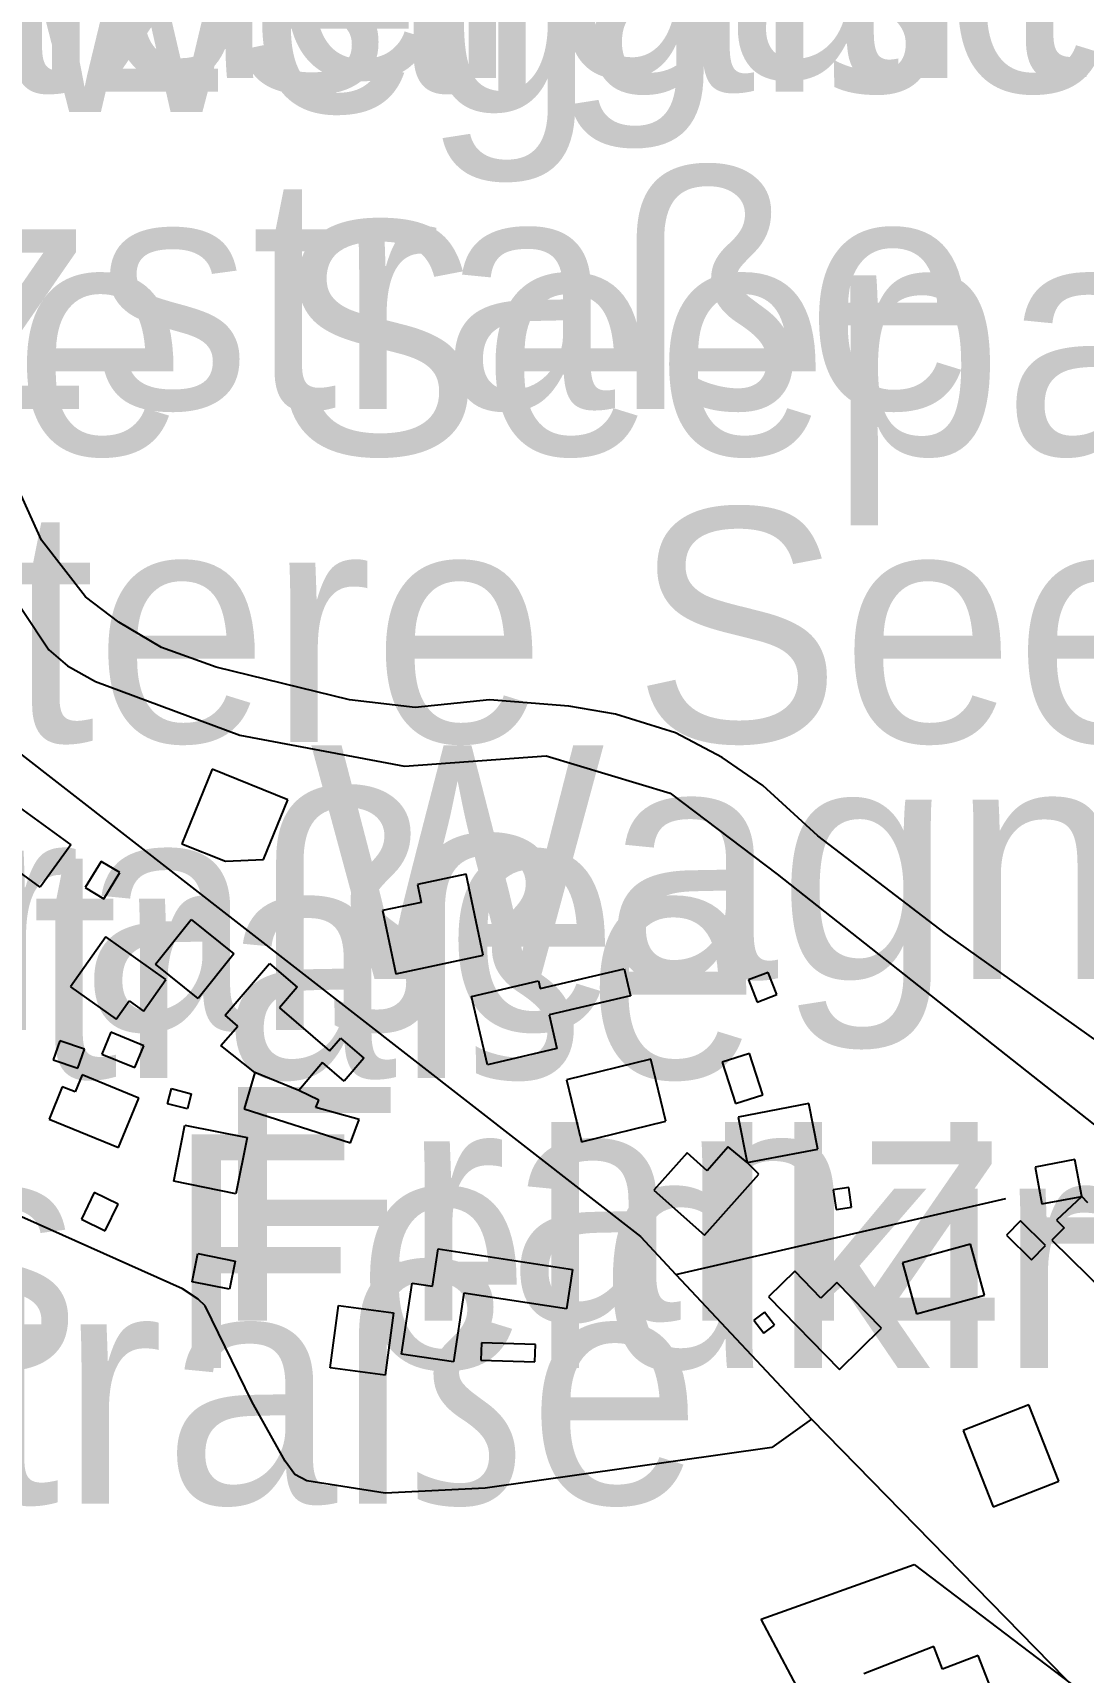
# Model space of a CAD drawing. Extents: x -3657 to 4700, y -7332 to 8131.
# Drawn here: x 1418.7 to 1614.1, y 10 to 314.8 of the extents above; entities that cross this region are included whole.
import ezdxf

# ---------------------------------------------------------------- set-up
doc = ezdxf.new("R2010")
doc.units = 0
for name, color, linetype in [('OSM_BUILDING_GARAGE', 9, 'CONTINUOUS'), ('OSM_BUILDING_YES', 9, 'CONTINUOUS'), ('OSM_HIGHWAY_CYCLEWAY', 8, 'CONTINUOUS'), ('OSM_HIGHWAY_SERVICE', 8, 'CONTINUOUS'), ('OSM_HIGHWAY_UNCLASSIFIED', 8, 'CONTINUOUS'), ('OSM_LABELS', 8, 'CONTINUOUS'), ('OSM_LANDUSE_RESIDENTIAL', 3, 'CONTINUOUS'), ('OSM_WATERWAY_CANAL', 4, 'CONTINUOUS')]:
    doc.layers.add(name, color=color, linetype=linetype)

msp = doc.modelspace()

# ---------------------------------------------------------------- linework, layer by layer
at = {"layer": 'OSM_BUILDING_GARAGE'}
for p, q in [((1430.128538, 99.168528), (1427.731848, 94.231473)), ((1434.573033, 97.000227), (1430.128538, 99.168528)), ((1432.176343, 92.074292), (1434.573033, 97.000227)), ((1427.731848, 94.231473), (1432.176343, 92.074292))]:
    msp.add_line(p, q, dxfattribs=at)
at = {"layer": 'OSM_BUILDING_YES'}
for p, q in [((1452.040047, 177.850058), (1446.450299, 164.017409)), ((1466.116807, 172.167998), (1452.040047, 177.850058)), ((1415.52845, 171.278438), (1425.805395, 163.839497)), ((1461.626806, 161.070744), (1466.116807, 172.167998)), ((1425.805395, 163.839497), (1420.086711, 155.933538)), ((1446.450299, 164.017409), (1454.52775, 160.759398)), ((1420.086711, 155.933538), (1416.15796, 158.769009)), ((1431.417897, 160.737159), (1428.475126, 155.877941)), ((1434.861242, 158.646694), (1431.417897, 160.737159)), ((1431.918471, 153.798596), (1434.861242, 158.646694)), ((1454.52775, 160.759398), (1461.626806, 161.070744)), ((1428.475126, 155.877941), (1431.918471, 153.798596)), ((1499.276072, 158.346468), (1490.250563, 156.433915)), ((1490.250563, 156.433915), (1490.948334, 153.120307)), ((1502.4843, 143.279556), (1499.276072, 158.346468)), ((1490.948334, 153.120307), (1483.727927, 151.585817)), ((1441.497646, 141.633871), (1448.171972, 149.917893)), ((1448.171972, 149.917893), (1456.112903, 143.524184)), ((1483.727927, 151.585817), (1486.230799, 139.832513)), ((1432.274941, 146.726598), (1425.691628, 137.430702)), ((1443.462021, 138.80952), (1432.274941, 146.726598)), ((1456.112903, 143.524184), (1449.430992, 135.240162)), ((1486.230799, 139.832513), (1502.4843, 143.279556)), ((1449.430992, 135.240162), (1441.497646, 141.633871)), ((1454.45949, 132.148943), (1462.734138, 141.767305)), ((1462.734138, 141.767305), (1467.853649, 137.363985)), ((1513.079792, 137.119357), (1528.681029, 140.76655)), ((1528.681029, 140.76655), (1529.849036, 135.751659)), ((1425.691628, 137.430702), (1434.193809, 131.415057)), ((1439.290567, 132.927308), (1443.462021, 138.80952)), ((1467.853649, 137.363985), (1464.561993, 133.52776)), ((1500.307559, 135.607106), (1512.75366, 138.509293)), ((1512.75366, 138.509293), (1513.079792, 137.119357)), ((1555.469347, 140.1105), (1551.813636, 138.698325)), ((1551.813636, 138.698325), (1553.406373, 134.572993)), ((1557.062084, 135.985168), (1555.469347, 140.1105)), ((1434.193809, 131.415057), (1436.613253, 134.828741)), ((1436.613253, 134.828741), (1439.290567, 132.927308)), ((1503.265499, 122.942003), (1500.307559, 135.607106)), ((1529.849036, 135.751659), (1514.718036, 132.21566)), ((1553.406373, 134.572993), (1557.062084, 135.985168)), ((1456.810673, 130.136315), (1454.45949, 132.148943)), ((1464.561993, 133.52776), (1473.883296, 125.510606)), ((1514.718036, 132.21566), (1516.174252, 125.955386)), ((1433.230583, 129.002127), (1431.546832, 124.921273)), ((1439.358828, 126.466883), (1433.230583, 129.002127)), ((1453.701044, 126.52248), (1456.810673, 130.136315)), ((1423.750006, 127.389801), (1422.521323, 123.842682)), ((1428.293098, 125.821952), (1423.750006, 127.389801)), ((1427.072, 122.274834), (1428.293098, 125.821952)), ((1437.675077, 122.397148), (1439.358828, 126.466883)), ((1459.988563, 121.518708), (1453.701044, 126.52248)), ((1473.883296, 125.510606), (1475.9311, 127.901297)), ((1475.9311, 127.901297), (1480.292166, 124.142909)), ((1516.174252, 125.955386), (1503.265499, 122.942003)), ((1551.988079, 125.054707), (1546.921659, 123.420142)), ((1554.475782, 117.348899), (1551.988079, 125.054707)), ((1422.521323, 123.842682), (1427.072, 122.274834)), ((1431.546832, 124.921273), (1437.675077, 122.397148)), ((1472.593937, 123.386783), (1468.179781, 118.149502)), ((1476.64404, 119.906382), (1472.593937, 123.386783)), ((1480.292166, 124.142909), (1476.64404, 119.906382)), ((1533.656436, 123.964997), (1517.949016, 120.128772)), ((1536.470271, 112.434083), (1533.656436, 123.964997)), ((1546.921659, 123.420142), (1549.409362, 115.714333)), ((1424.189905, 118.86115), (1421.724955, 112.812146)), ((1426.571426, 117.882634), (1424.189905, 118.86115)), ((1427.860784, 121.04057), (1426.571426, 117.882634)), ((1438.418354, 116.737327), (1427.860784, 121.04057)), ((1459.988563, 121.518708), (1458.016603, 114.758057)), ((1468.179781, 118.149502), (1459.988563, 121.518708)), ((1468.179781, 118.149502), (1459.988563, 121.518708)), ((1517.949016, 120.128772), (1520.762851, 108.597858)), ((1434.664046, 107.530387), (1438.418354, 116.737327)), ((1443.788153, 115.703214), (1444.508677, 118.494206)), ((1444.508677, 118.494206), (1448.179556, 117.53793)), ((1448.179556, 117.53793), (1447.451448, 114.746937)), ((1471.911336, 116.337025), (1468.179781, 118.149502)), ((1471.350086, 114.969327), (1471.911336, 116.337025)), ((1549.409362, 115.714333), (1554.475782, 117.348899)), ((1421.724955, 112.812146), (1434.664046, 107.530387)), ((1447.451448, 114.746937), (1443.788153, 115.703214)), ((1458.016603, 114.758057), (1477.76654, 108.397707)), ((1479.389615, 112.789907), (1471.350086, 114.969327)), ((1477.76654, 108.397707), (1479.389615, 112.789907)), ((1563.053808, 115.725453), (1549.917521, 113.190208)), ((1549.917521, 113.190208), (1551.54818, 104.739394)), ((1564.684467, 107.274638), (1563.053808, 115.725453)), ((1444.918238, 101.270112), (1446.99638, 111.700196)), ((1446.99638, 111.700196), (1458.570268, 109.387342)), ((1520.762851, 108.597858), (1536.470271, 112.434083)), ((1458.570268, 109.387342), (1456.484541, 98.957258)), ((1548.051743, 107.663821), (1544.130577, 103.249382)), ((1551.54818, 104.739394), (1548.051743, 107.663821)), ((1551.54818, 104.739394), (1564.684467, 107.274638)), ((1540.399022, 106.562991), (1534.217686, 99.602188)), ((1544.130577, 103.249382), (1540.399022, 106.562991)), ((1553.724921, 102.62669), (1551.54818, 104.739394)), ((1612.512081, 105.306488), (1605.1324, 103.927671)), ((1605.1324, 103.927671), (1606.399005, 97.100303)), ((1613.78627, 98.468), (1612.512081, 105.306488)), ((1456.484541, 98.957258), (1444.918238, 101.270112)), ((1543.630002, 91.251449), (1553.724921, 102.62669)), ((1534.217686, 99.602188), (1543.630002, 91.251449)), ((1570.456242, 100.135924), (1567.574147, 99.713383)), ((1567.574147, 99.713383), (1568.112644, 96.032831)), ((1570.994739, 96.455372), (1570.456242, 100.135924)), ((1606.399005, 97.100303), (1613.78627, 98.468)), ((1613.78627, 98.468), (1609.091489, 94.053562)), ((1614.939108, 97.267095), (1613.78627, 98.468)), ((1568.112644, 96.032831), (1570.994739, 96.455372)), ((1602.417163, 93.931247), (1599.792939, 91.262569)), ((1607.081606, 89.338897), (1602.417163, 93.931247)), ((1610.517367, 92.652505), (1608.242029, 90.35077)), ((1609.091489, 94.053562), (1610.517367, 92.652505)), ((1493.026476, 81.788761), (1494.080716, 88.693966)), ((1494.080716, 88.693966), (1519.09427, 84.87998)), ((1593.126197, 89.605764), (1580.437394, 86.125363)), ((1595.727668, 80.109718), (1593.126197, 89.605764)), ((1599.792939, 91.262569), (1604.457383, 86.670218)), ((1604.457383, 86.670218), (1607.081606, 89.338897)), ((1608.242029, 90.35077), (1618.382454, 80.332108)), ((1448.361583, 82.589365), (1449.415823, 87.848885)), ((1449.415823, 87.848885), (1456.355606, 86.458948)), ((1456.355606, 86.458948), (1455.301365, 81.199428)), ((1580.437394, 86.125363), (1583.038864, 76.629317)), ((1455.301365, 81.199428), (1448.361583, 82.589365)), ((1487.262286, 69.157017), (1489.272168, 82.366975)), ((1489.272168, 82.366975), (1493.026476, 81.788761)), ((1519.09427, 84.87998), (1517.97177, 77.563354)), ((1560.406831, 84.546395), (1555.537607, 79.776133)), ((1565.291224, 79.564863), (1560.406831, 84.546395)), ((1568.233995, 82.444811), (1565.291224, 79.564863)), ((1576.561734, 73.960638), (1568.233995, 82.444811)), ((1498.889265, 80.476661), (1496.940058, 67.689244)), ((1517.97177, 77.563354), (1498.889265, 80.476661)), ((1555.537607, 79.776133), (1568.742154, 66.299308)), ((1583.038864, 76.629317), (1595.727668, 80.109718)), ((1474.019816, 66.599534), (1475.559462, 78.186046)), ((1475.559462, 78.186046), (1485.7909, 76.829467)), ((1485.7909, 76.829467), (1484.251254, 65.242956)), ((1554.809499, 76.951782), (1552.837539, 75.484009)), ((1556.644938, 74.505493), (1554.809499, 76.951782)), ((1552.837539, 75.484009), (1554.672978, 73.026601)), ((1554.672978, 73.026601), (1556.644938, 74.505493)), ((1568.742154, 66.299308), (1576.561734, 73.960638)), ((1502.135414, 71.225243), (1502.051985, 68.00059)), ((1512.19241, 70.958375), (1502.135414, 71.225243)), ((1512.101397, 67.733722), (1512.19241, 70.958375)), ((1496.940058, 67.689244), (1487.262286, 69.157017)), ((1502.051985, 68.00059), (1512.101397, 67.733722)), ((1484.251254, 65.242956), (1474.019816, 66.599534)), ((1603.949224, 59.749927), (1591.730656, 54.968545)), ((1609.516218, 45.516976), (1603.949224, 59.749927)), ((1591.730656, 54.968545), (1597.297651, 40.735594)), ((1597.297651, 40.735594), (1609.516218, 45.516976)), ((1586.300182, 14.782698), (1573.23974, 9.745568)), ((1587.915672, 10.59065), (1586.300182, 14.782698)), ((1594.552076, 13.148133), (1587.915672, 10.59065)), ((1597.798226, 4.730677), (1594.552076, 13.148133))]:
    msp.add_line(p, q, dxfattribs=at)
at = {"layer": 'OSM_HIGHWAY_CYCLEWAY'}
for p, q in [((1420.344583, 220.426596), (1391.356772, 283.707628)), ((1428.520632, 209.885317), (1420.344583, 220.426596)), ((1434.694384, 205.181771), (1428.520632, 209.885317)), ((1442.62773, 200.511584), (1434.694384, 205.181771)), ((1452.798493, 196.842152), (1442.62773, 200.511584)), ((1477.614851, 190.782028), (1452.798493, 196.842152)), ((1489.818249, 189.314255), (1477.614851, 190.782028)), ((1503.652307, 190.73755), (1489.818249, 189.314255)), ((1518.388915, 189.581123), (1503.652307, 190.73755)), ((1527.05037, 188.10223), (1518.388915, 189.581123)), ((1538.23745, 184.644068), (1527.05037, 188.10223)), ((1546.90649, 180.073957), (1538.23745, 184.644068)), ((1554.513705, 174.870034), (1546.90649, 180.073957)), ((1564.684467, 165.518541), (1554.513705, 174.870034)), ((1588.454169, 147.33817), (1564.684467, 165.518541)), ((1624.692726, 121.574306), (1588.454169, 147.33817))]:
    msp.add_line(p, q, dxfattribs=at)
at = {"layer": 'OSM_HIGHWAY_SERVICE'}
for p, q in [((1446.548897, 81.288384), (1389.475825, 106.80762)), ((1538.313295, 83.979301), (1599.671588, 98.078818)), ((1449.438577, 79.364712), (1446.548897, 81.288384)), ((1450.773442, 78.119329), (1449.438577, 79.364712)), ((1459.442481, 60.350379), (1450.773442, 78.119329)), ((1465.66174, 49.253126), (1459.442481, 60.350379)), ((1563.554383, 57.059009), (1556.144364, 51.810609)), ((1556.144364, 51.810609), (1502.840769, 44.249354)), ((1467.41375, 46.75124), (1465.66174, 49.253126)), ((1469.689089, 45.628171), (1467.41375, 46.75124)), ((1484.220917, 43.304197), (1469.689089, 45.628171)), ((1502.840769, 44.249354), (1484.220917, 43.304197))]:
    msp.add_line(p, q, dxfattribs=at)
at = {"layer": 'OSM_HIGHWAY_UNCLASSIFIED'}
for p, q in [((1414.519717, 182.231138), (1531.729983, 91.006821)), ((1531.729983, 91.006821), (1538.313295, 83.979301)), ((1538.313295, 83.979301), (1563.554383, 57.059009)), ((1563.554383, 57.059009), (1636.949215, -17.90861))]:
    msp.add_line(p, q, dxfattribs=at)
at = {"layer": 'OSM_LANDUSE_RESIDENTIAL'}
for p, q in [((1554.179988, 19.897665), (1582.659641, 30.072001)), ((1582.659641, 30.072001), (1639.13354, -12.87148)), ((1599.262027, -64.955184), (1554.179988, 19.897665))]:
    msp.add_line(p, q, dxfattribs=at)
at = {"layer": 'OSM_WATERWAY_CANAL'}
for p, q in [((1404.386876, 226.075298), (1421.656695, 200.089044)), ((1421.656695, 200.089044), (1425.160716, 197.075661)), ((1425.160716, 197.075661), (1430.393994, 194.184593)), ((1430.393994, 194.184593), (1457.21265, 184.17705)), ((1457.21265, 184.17705), (1487.83112, 178.439391)), ((1487.83112, 178.439391), (1514.202292, 180.340825)), ((1514.202292, 180.340825), (1537.236302, 173.4245)), ((1537.236302, 173.4245), (1557.145513, 158.335349)), ((1557.145513, 158.335349), (1623.448874, 105.995897))]:
    msp.add_line(p, q, dxfattribs=at)

# ---------------------------------------------------------------- texts
at = {"layer": 'OSM_LABELS'}
for s, p in [('KIGA Kindergarten', (1192.373238, 306.349842)), ('Wagnitzstraße', (1246.340448, 303.793193)), ('Kreuzannerlweg', (1103.904572, 300.042662)), ('Wagnitzstraße', (1220.488113, 244.848698)), ('Obere Seeparkgasse', (1286.077797, 236.323016)), ('Untere Seeparkgasse', (1339.934124, 182.942786)), ('Wagnitzstraße', (1470.243891, 138.861219)), ('Triester Straße', (1140.553556, 129.378515)), ('Kulmistraße', (1244.265657, 120.467924)), ('Franz-Frick-Gasse', (1452.112953, 75.373729)), ('Gästehaus Feldkirchen', (1146.569798, 66.575071)), ('Kulmistraße', (1233.398485, 41.349777))]:
    msp.add_text(s, height=43.418293, dxfattribs=at).set_placement(p)

doc.saveas('drawing.dxf')
